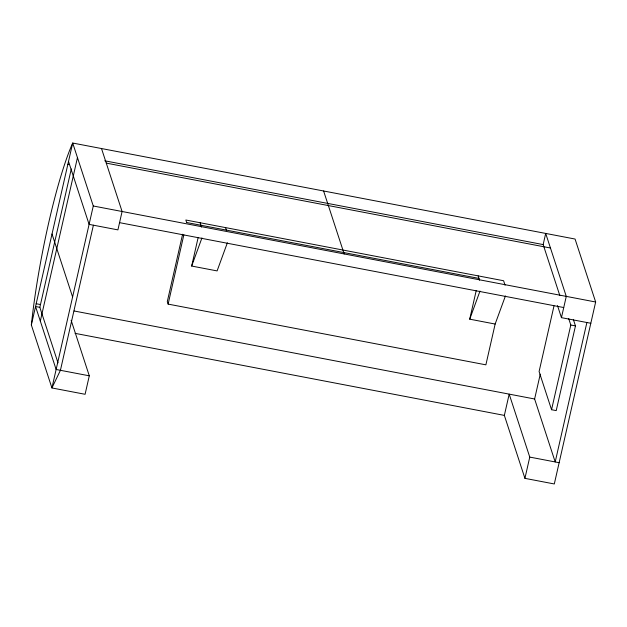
<?xml version="1.0" encoding="UTF-8"?>
<svg xmlns="http://www.w3.org/2000/svg" width="627" height="627" viewBox="0 0 627 627"><rect width="100%" height="100%" fill="white"/><g stroke="black" fill="none" stroke-linecap="round" stroke-linejoin="round"><path stroke-width="0.94" d="M71.133 320.264L89.293 375.816L85.092 394.289L51.931 387.956L31.35 324.998L72.693 143.034L575.069 239.044L595.65 302.002L554.307 483.966L524.932 478.354L504.351 415.395L509.187 394.124L529.76 457.091L524.932 478.354M58.005 362.892L39.846 307.34L71.29 168.937M40.308 321.095L77.458 157.612M31.35 324.998A135.15 18.685 -79.2 0 1 72.693 143.034L93.274 205.993L51.931 387.956L60.427 370.298L93.392 225.195M182.598 234.239L167.299 301.579L168.122 304.103L485.886 364.836L495.15 324.034L505.433 295.952M168.122 304.103L183.852 234.851M227.374 242.798L217.107 270.911L191.666 266.052L198.132 237.594M495.158 324.049L469.717 319.174L476.183 290.724M559.809 295.513L543.162 244.585L545.694 233.432L566.275 296.391L561.439 317.654L590.822 323.266M554.002 305.882L539.087 371.552L551.556 409.721L556.22 410.607L575.461 325.907L573.329 319.386M586.88 322.513L555.201 461.95L534.619 398.991L540.262 374.162M551.556 409.721L570.805 325.013L568.673 318.5M191.666 266.052L201.941 237.939M469.717 319.19L479.992 291.093M104.748 160.802L543.162 244.585M106.276 163.122L550.459 248.01M67.857 164.298L69.581 164.627M186.65 222.522L478.989 278.404M93.274 205.993L595.65 302.002M119.561 222.656L563.736 307.543M570.805 325.013L575.461 325.907M36.178 303.734L40.481 304.55M74.096 310.976L534.619 398.991M39.846 307.34L35.551 306.517L56.124 369.483L89.293 375.816M75.075 333.352L504.351 415.395M529.76 457.091L559.143 462.702M557.505 305.615L561.439 317.654M505.048 285.191L503.599 280.739L185.835 220.014L186.658 222.538M478.158 275.88L479.577 280.214M323.603 190.984L344.184 253.951M225.548 227.601L226.371 230.125M200.107 222.742L201.526 227.076M101.511 148.544L122.093 211.503L117.915 229.882L89.097 224.372L68.515 161.413M52.017 234.012L72.599 296.971"/></g></svg>
